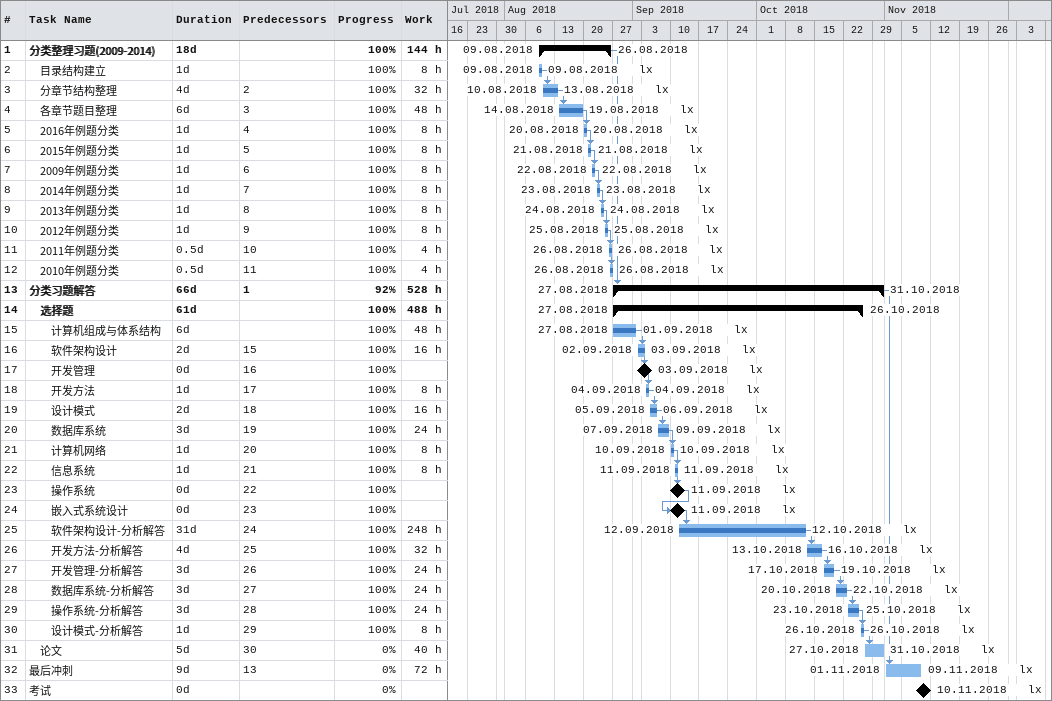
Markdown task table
| ID | Level | Task | Duration | Start | Finish | Predecessors | Resources | % complete | Work (h) |
|---|---|---|---|---|---|---|---|---|---|
| 1 | 1 | **分类整理习题(2009-2014)** | 18d | 2018-08-09 | 2018-08-26 |  |  | 100 | 144 |
| 2 | 2 | 目录结构建立 | 1d | 2018-08-09 | 2018-08-09 |  | lx | 100 | 8 |
| 3 | 2 | 分章节结构整理 | 4d | 2018-08-10 | 2018-08-13 | 2 | lx | 100 | 32 |
| 4 | 2 | 各章节题目整理 | 6d | 2018-08-14 | 2018-08-19 | 3 | lx | 100 | 48 |
| 5 | 2 | 2016年例题分类 | 1d | 2018-08-20 | 2018-08-20 | 4 | lx | 100 | 8 |
| 6 | 2 | 2015年例题分类 | 1d | 2018-08-21 | 2018-08-21 | 5 | lx | 100 | 8 |
| 7 | 2 | 2009年例题分类 | 1d | 2018-08-22 | 2018-08-22 | 6 | lx | 100 | 8 |
| 8 | 2 | 2014年例题分类 | 1d | 2018-08-23 | 2018-08-23 | 7 | lx | 100 | 8 |
| 9 | 2 | 2013年例题分类 | 1d | 2018-08-24 | 2018-08-24 | 8 | lx | 100 | 8 |
| 10 | 2 | 2012年例题分类 | 1d | 2018-08-25 | 2018-08-25 | 9 | lx | 100 | 8 |
| 11 | 2 | 2011年例题分类 | 0.5d | 2018-08-26 | 2018-08-26 | 10 | lx | 100 | 4 |
| 12 | 2 | 2010年例题分类 | 0.5d | 2018-08-26 | 2018-08-26 | 11 | lx | 100 | 4 |
| 13 | 1 | **分类习题解答** | 66d | 2018-08-27 | 2018-10-31 | 1 |  | 92 | 528 |
| 14 | 2 | **选择题** | 61d | 2018-08-27 | 2018-10-26 |  |  | 100 | 488 |
| 15 | 3 | 计算机组成与体系结构 | 6d | 2018-08-27 | 2018-09-01 |  | lx | 100 | 48 |
| 16 | 3 | 软件架构设计 | 2d | 2018-09-02 | 2018-09-03 | 15 | lx | 100 | 16 |
| 17 | 3 | 开发管理 | 0d | 2018-09-03 | 2018-09-03 | 16 | lx | 100 |  |
| 18 | 3 | 开发方法 | 1d | 2018-09-04 | 2018-09-04 | 17 | lx | 100 | 8 |
| 19 | 3 | 设计模式 | 2d | 2018-09-05 | 2018-09-06 | 18 | lx | 100 | 16 |
| 20 | 3 | 数据库系统 | 3d | 2018-09-07 | 2018-09-09 | 19 | lx | 100 | 24 |
| 21 | 3 | 计算机网络 | 1d | 2018-09-10 | 2018-09-10 | 20 | lx | 100 | 8 |
| 22 | 3 | 信息系统 | 1d | 2018-09-11 | 2018-09-11 | 21 | lx | 100 | 8 |
| 23 | 3 | 操作系统 | 0d | 2018-09-11 | 2018-09-11 | 22 | lx | 100 |  |
| 24 | 3 | 嵌入式系统设计 | 0d | 2018-09-11 | 2018-09-11 | 23 | lx | 100 |  |
| 25 | 3 | 软件架构设计-分析解答 | 31d | 2018-09-12 | 2018-10-12 | 24 | lx | 100 | 248 |
| 26 | 3 | 开发方法-分析解答 | 4d | 2018-10-13 | 2018-10-16 | 25 | lx | 100 | 32 |
| 27 | 3 | 开发管理-分析解答 | 3d | 2018-10-17 | 2018-10-19 | 26 | lx | 100 | 24 |
| 28 | 3 | 数据库系统-分析解答 | 3d | 2018-10-20 | 2018-10-22 | 27 | lx | 100 | 24 |
| 29 | 3 | 操作系统-分析解答 | 3d | 2018-10-23 | 2018-10-25 | 28 | lx | 100 | 24 |
| 30 | 3 | 设计模式-分析解答 | 1d | 2018-10-26 | 2018-10-26 | 29 | lx | 100 | 8 |
| 31 | 2 | 论文 | 5d | 2018-10-27 | 2018-10-31 | 30 | lx | 0 | 40 |
| 32 | 1 | 最后冲刺 | 9d | 2018-11-01 | 2018-11-09 | 13 | lx | 0 | 72 |
| 33 | 1 | 考试 | 0d | 2018-11-10 | 2018-11-10 |  | lx | 0 |  |
